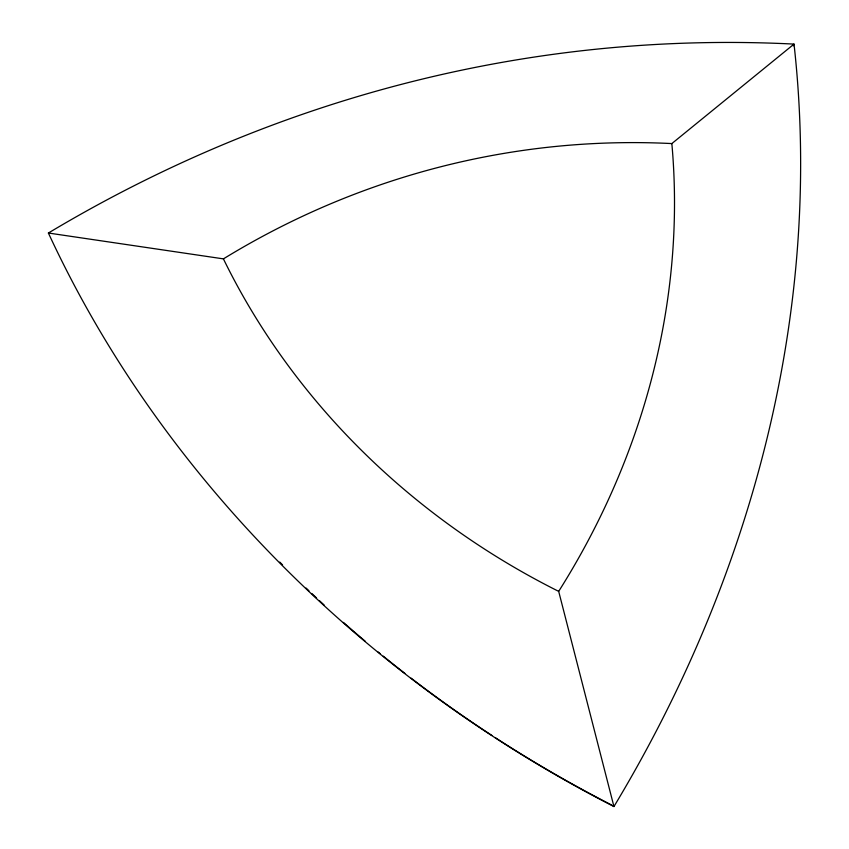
<?xml version="1.0" encoding="UTF-8"?>
<svg xmlns="http://www.w3.org/2000/svg" width="849" height="849" viewBox="0 0 849 849"><rect width="100%" height="100%" fill="white"/><g stroke="black" fill="none" stroke-linecap="round" stroke-linejoin="round"><path stroke-width="1.27" d="M793.295 45.835L794.017 44.095A1789.989 1522.374 85 0 0 48.393 233.019L48.796 233.464M671.846 143.577A775.243 697.093 -28.5 0 1 558.684 591.371L613.944 806.55A1176.194 1013.483 20.9 0 1 48.393 233.019L223.414 258.871A893.986 832.72 84.4 0 1 671.846 143.577L794.017 44.095A1346.482 1143.858 -32.3 0 1 613.944 806.55L612.405 805.425M611.248 804.831A1160.636 1002.351 20.9 0 1 495.243 737.632M491.921 735.457A1160.636 1002.351 20.9 0 1 411.107 678.16M404.856 673.342A1160.636 1002.351 20.9 0 1 383.292 656.181M380.246 653.698A1160.636 1002.351 20.9 0 1 378.219 652.043M365.144 641.154A1160.636 1002.351 20.9 0 1 343.431 622.413M324.138 605.008A1160.636 1002.351 20.9 0 1 319.383 600.604M316.55 597.961A1160.636 1002.351 20.9 0 1 311.838 593.525M308.962 590.787A1160.636 1002.351 20.9 0 1 306.086 588.049M282.558 564.903A1160.636 1002.351 20.9 0 1 279.788 562.091M558.684 591.371A716.959 646.768 17.7 0 1 223.414 258.871"/></g></svg>
